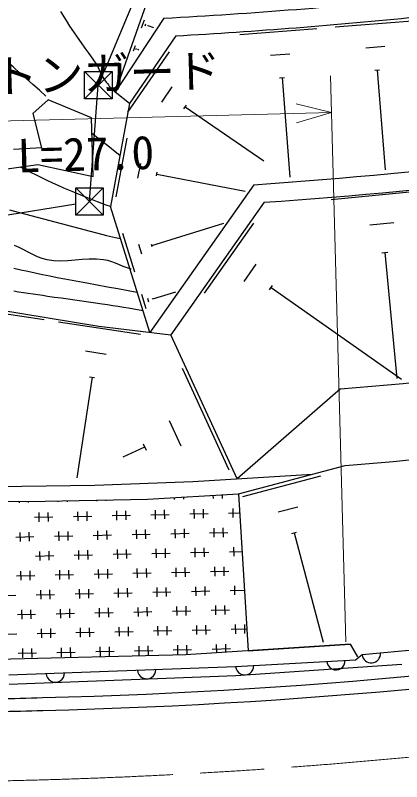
# Model space of a CAD drawing. Units: millimetres, scale not verified. Extents: x 40000 to 680000, y 20000 to 380000.
# Drawn here: x 318994 to 340124, y 248855 to 290807 of the extents above; entities that cross this region are included whole.
import ezdxf
from ezdxf.enums import TextEntityAlignment as Align

# ---------------------------------------------------------------- set-up
doc = ezdxf.new("R2010")
doc.units = ezdxf.units.MM
doc.header["$LTSCALE"] = 1000
doc.linetypes.add('CHAIN', pattern=[18.5, 12, -1.5, 3.5, -1.5])
for name, color, linetype, lineweight in [('M-BGD', 7, 'Continuous', 25), ('M-BMK', 2, 'CHAIN', 13), ('M-BMK-ROW', 30, 'Continuous', 25), ('M-STR-HTXT', 7, 'Continuous', 13)]:
    doc.layers.add(name, color=color, linetype=linetype, lineweight=lineweight)
doc.styles.add('@ＭＳ ゴシック', font='')
doc.styles.add('ＭＳ ゴシック', font='')
doc.styles.get('@ＭＳ ゴシック').set_extended_font_data('@MS Gothic')
doc.styles.get('ＭＳ ゴシック').set_extended_font_data('MS Gothic')

msp = doc.modelspace()

# ---------------------------------------------------------------- linework, layer by layer
at = {"layer": 'M-BGD'}
for p, q in [((326364, 292039), (324455, 286599)), ((327115, 290650), (324455, 286599)), ((325902, 290117), (326058, 290562)), ((326094, 290237), (326133, 290349)), ((336482, 290170), (340690, 290501)), ((326242, 290232), (326252, 290260)), ((326247, 290246), (326548, 290141)), ((331276, 289760), (335485, 290091)), ((327774, 289685), (325244, 285983)), ((325463, 288866), (325565, 289156)), ((338159, 289031), (339211, 289114)), ((325153, 285497), (327422, 288815)), ((325588, 288944), (325613, 289017)), ((325684, 288941), (325691, 288959)), ((325688, 288950), (325752, 288927)), ((332954, 288622), (334006, 288705)), ((338653, 287800), (338916, 287821)), ((338785, 287810), (339214, 282352)), ((333447, 287390), (333711, 287411)), ((333579, 287401), (334009, 281942)), ((325244, 285983), (324455, 286599)), ((326999, 286060), (327567, 286890)), ((320783, 286178), (319944, 285426)), ((323152, 285203), (320783, 286178)), ((325244, 285983), (324195, 280336)), ((328208, 285691), (328350, 285898)), ((328279, 285795), (332586, 282850)), ((319944, 285426), (320425, 283554)), ((323247, 281978), (323152, 285203)), ((324502, 280876), (325119, 284088)), ((320425, 283554), (318887, 283471)), ((315618, 281981), (320225, 282645)), ((320225, 282645), (323247, 281978)), ((325697, 281896), (325851, 282699)), ((326718, 282012), (326757, 282213)), ((326737, 282112), (331565, 281186)), ((332034, 281536), (326350, 273452)), ((336263, 280725), (341526, 281231)), ((326350, 273452), (324195, 280336)), ((332600, 280573), (327495, 273312)), ((326463, 278198), (330406, 279433)), ((329348, 275601), (332034, 279421)), ((338389, 279336), (339704, 279462)), ((325528, 276748), (324868, 278856)), ((325913, 277736), (325748, 278263)), ((326483, 278132), (326442, 278264)), ((339034, 277804), (339363, 277836)), ((339198, 277820), (339861, 270927)), ((331502, 276228), (332173, 277183)), ((326511, 275285), (327766, 275677)), ((332900, 275780), (333068, 276019)), ((332984, 275899), (340106, 270892)), ((314750, 275236), (323555, 273793)), ((326158, 274736), (325908, 275533)), ((326303, 275110), (326241, 275309)), ((326519, 275260), (326504, 275309)), ((315602, 274905), (320573, 274155)), ((321353, 274037), (325842, 273360)), ((323555, 273793), (327495, 273312)), ((331128, 265436), (327495, 273312)), ((322833, 272436), (323955, 272267)), ((328117, 271486), (330678, 265934)), ((323051, 271026), (323331, 270984)), ((323191, 271005), (322359, 265492)), ((336781, 270361), (331128, 265436)), ((327412, 268636), (328052, 267247)), ((325986, 267347), (326146, 267000)), ((326066, 267173), (324866, 266620)), ((331205, 264618), (337038, 266168)), ((328699, 265284), (335251, 265693)), ((331434, 264472), (335694, 265604)), ((323349, 265094), (328699, 265284)), ((315668, 264968), (323349, 265094)), ((307584, 264313), (319688, 264200)), ((319688, 264200), (326214, 264319)), ((326214, 264319), (331205, 264618)), ((327705, 264307), (327703, 264408)), ((328205, 264318), (328202, 264438)), ((329826, 264354), (329822, 264535)), ((330326, 264365), (330321, 264565)), ((331205, 264618), (331720, 256018)), ((331205, 264618), (331720, 256018)), ((319222, 264123), (319220, 264205)), ((319722, 264133), (319720, 264201)), ((321343, 264169), (321341, 264230)), ((321842, 264180), (321841, 264240)), ((323463, 264215), (323462, 264269)), ((323963, 264226), (323962, 264278)), ((333371, 263618), (334436, 263901)), ((320305, 263085), (320294, 263585)), ((320805, 263096), (320794, 263596)), ((322426, 263132), (322415, 263631)), ((322926, 263142), (322915, 263642)), ((324547, 263178), (324536, 263678)), ((325047, 263189), (325036, 263688)), ((326412, 263468), (327412, 263490)), ((326668, 263224), (326657, 263724)), ((327168, 263235), (327157, 263735)), ((328533, 263515), (329533, 263536)), ((328789, 263270), (328778, 263770)), ((329288, 263281), (329278, 263781)), ((330654, 263561), (331268, 263574)), ((330909, 263316), (330899, 263816)), ((320050, 263330), (321050, 263352)), ((322171, 263376), (323170, 263398)), ((324292, 263422), (325291, 263444)), ((325630, 262140), (325620, 262640)), ((326130, 262151), (326119, 262651)), ((327751, 262187), (327740, 262686)), ((328251, 262198), (328240, 262697)), ((329872, 262233), (329861, 262733)), ((330372, 262244), (330361, 262744)), ((319013, 262246), (320012, 262268)), ((319268, 262002), (319257, 262502)), ((319768, 262013), (319757, 262512)), ((321134, 262292), (322133, 262314)), ((321389, 262048), (321378, 262548)), ((321889, 262059), (321878, 262559)), ((323254, 262339), (324254, 262360)), ((323510, 262094), (323499, 262594)), ((324009, 262105), (323999, 262605)), ((325375, 262385), (326375, 262407)), ((327496, 262431), (328496, 262453)), ((329617, 262477), (330616, 262499)), ((334110, 262446), (334376, 262517)), ((334243, 262482), (335836, 256484)), ((320352, 260964), (320341, 261464)), ((320851, 260975), (320840, 261475)), ((322472, 261011), (322461, 261510)), ((322972, 261022), (322961, 261521)), ((324593, 261057), (324582, 261557)), ((325093, 261068), (325082, 261568)), ((326459, 261348), (327458, 261369)), ((326714, 261103), (326703, 261603)), ((327214, 261114), (327203, 261614)), ((328579, 261394), (329579, 261416)), ((328835, 261149), (328824, 261649)), ((329335, 261160), (329324, 261660)), ((330700, 261440), (331395, 261455)), ((330956, 261196), (330945, 261695)), ((320096, 261209), (321096, 261231)), ((322217, 261255), (323217, 261277)), ((324338, 261301), (325337, 261323)), ((326177, 260030), (326166, 260530)), ((327798, 260066), (327787, 260566)), ((328297, 260077), (328286, 260577)), ((329918, 260112), (329907, 260612)), ((330418, 260123), (330407, 260623)), ((319059, 260125), (320059, 260147)), ((319314, 259881), (319303, 260381)), ((319814, 259892), (319803, 260392)), ((321180, 260172), (322179, 260193)), ((321435, 259927), (321424, 260427)), ((321935, 259938), (321924, 260438)), ((323301, 260218), (324300, 260240)), ((323556, 259973), (323545, 260473)), ((324056, 259984), (324045, 260484)), ((325421, 260264), (326421, 260286)), ((325677, 260020), (325666, 260519)), ((327542, 260310), (328542, 260332)), ((329663, 260356), (330663, 260378)), ((320398, 258844), (320387, 259343)), ((320898, 258855), (320887, 259354)), ((322519, 258890), (322508, 259390)), ((323018, 258901), (323007, 259401)), ((324639, 258936), (324629, 259436)), ((325139, 258947), (325128, 259447)), ((326760, 258982), (326749, 259482)), ((327260, 258993), (327249, 259493)), ((328626, 259273), (329625, 259295)), ((328881, 259029), (328870, 259528)), ((329381, 259039), (329370, 259539)), ((330747, 259319), (331522, 259336)), ((331002, 259075), (330991, 259575)), ((318022, 259042), (319021, 259064)), ((320142, 259088), (321142, 259110)), ((322263, 259134), (323263, 259156)), ((324384, 259181), (325384, 259202)), ((326505, 259227), (327504, 259249)), ((327844, 257945), (327833, 258445)), ((328344, 257956), (328333, 258456)), ((329965, 257991), (329954, 258491)), ((330464, 258002), (330453, 258502)), ((319105, 258005), (320105, 258026)), ((319360, 257760), (319350, 258260)), ((319860, 257771), (319849, 258271)), ((321226, 258051), (322226, 258073)), ((321481, 257806), (321470, 258306)), ((321981, 257817), (321970, 258317)), ((323347, 258097), (324346, 258119)), ((323602, 257853), (323591, 258352)), ((324102, 257863), (324091, 258363)), ((325468, 258143), (326467, 258165)), ((325723, 257899), (325712, 258399)), ((326223, 257910), (326212, 258409)), ((327588, 258189), (328588, 258211)), ((329709, 258236), (330709, 258257)), ((337966, 255812), (362580, 258158)), ((320444, 256723), (320433, 257223)), ((320944, 256734), (320933, 257234)), ((322565, 256769), (322554, 257269)), ((323065, 256780), (323054, 257280)), ((324686, 256815), (324675, 257315)), ((325185, 256826), (325175, 257326)), ((326806, 256861), (326796, 257361)), ((327306, 256872), (327295, 257372)), ((328672, 257152), (329672, 257174)), ((328927, 256908), (328916, 257407)), ((329427, 256919), (329416, 257418)), ((330793, 257198), (331649, 257217)), ((331048, 256954), (331037, 257454)), ((331548, 256965), (331537, 257465)), ((318068, 256921), (319067, 256943)), ((320189, 256967), (321188, 256989)), ((322309, 257014), (323309, 257035)), ((324430, 257060), (325430, 257082)), ((326551, 257106), (327551, 257128)), ((337305, 256384), (328320, 255796)), ((328390, 255835), (328379, 256335)), ((330010, 255906), (330000, 256370)), ((330509, 255939), (330500, 256381)), ((331720, 256018), (337305, 256384)), ((337305, 256384), (337705, 255687)), ((319407, 255639), (319396, 256139)), ((319906, 255650), (319896, 256150)), ((321272, 255930), (322272, 255952)), ((321527, 255686), (321517, 256185)), ((322027, 255696), (322016, 256196)), ((323393, 255976), (324393, 255998)), ((323648, 255732), (323637, 256232)), ((324148, 255743), (324137, 256242)), ((325514, 256022), (326513, 256044)), ((325769, 255778), (325758, 256278)), ((326269, 255789), (326258, 256289)), ((327635, 256069), (328634, 256090)), ((327890, 255824), (327879, 256324)), ((329755, 256115), (330755, 256137)), ((328320, 255796), (317421, 255532)), ((319151, 255884), (320151, 255906)), ((331040, 255169), (337593, 255534)), ((337593, 255534), (337966, 255812)), ((318642, 254702), (331040, 255169)), ((318642, 254702), (331040, 255169)), ((331059, 254670), (340141, 255285)), ((318649, 254202), (331059, 254670))]:
    msp.add_line(p, q, dxfattribs=at)
for points in [[(320666, 286383), (320310, 286706), (319950, 287024), (319588, 287340), (319227, 287658), (318870, 287979), (318519, 288307), (318179, 288644), (317851, 288994), (317490, 289399), (317131, 289808), (316779, 290224), (316439, 290648), (316113, 291083)], [(323452, 288108), (323242, 288410), (323030, 288710), (322817, 289009), (322605, 289308), (322394, 289609), (322187, 289912), (321983, 290217), (321785, 290526), (321480, 291018)], [(324713, 283128), (324453, 283331), (324135, 283584), (323817, 283837), (323499, 284088), (323177, 284336)], [(324195, 280336), (323960, 280419), (323494, 280595), (323030, 280777), (322568, 280966), (322108, 281158), (321650, 281353), (321345, 281487), (321043, 281626), (320743, 281769), (320444, 281915), (320146, 282063), (319849, 282212), (319550, 282359), (319251, 282504)], [(318672, 280166), (319154, 280036), (319637, 279907), (320119, 279779), (320602, 279652), (321085, 279525), (321568, 279397), (322050, 279268), (322533, 279138), (323016, 279010), (323500, 278885), (323984, 278763), (324469, 278645), (324744, 278583)], [(318923, 278220), (319181, 278115), (319434, 277992), (319683, 277860), (319933, 277728), (320186, 277606), (320445, 277505), (320713, 277432), (321095, 277382), (321481, 277372), (321869, 277391), (322259, 277424), (322649, 277460), (323038, 277484), (323426, 277485), (323810, 277448), (324030, 277401), (324245, 277332), (324457, 277251), (324667, 277162), (324878, 277075), (325090, 276996), (325306, 276932), (325333, 276927)], [(318915, 276970), (319292, 276882), (319670, 276796), (320073, 276706), (320477, 276621), (320882, 276540), (321287, 276462), (321693, 276386), (322099, 276311), (322505, 276236), (322911, 276161), (323474, 276056), (324037, 275952), (324599, 275849), (325163, 275747), (325660, 275658)], [(325981, 274630), (325767, 274670), (325479, 274722), (325190, 274772), (324901, 274820), (324612, 274867), (324323, 274913), (324033, 274958), (323744, 275002), (323371, 275058), (322998, 275112), (322625, 275164), (322251, 275214), (321878, 275265), (321505, 275317), (321132, 275369), (320759, 275424), (320495, 275463), (320230, 275499), (319965, 275535), (319700, 275572), (319436, 275612), (319173, 275656), (318911, 275707)]]:
    msp.add_lwpolyline(points, dxfattribs=at)
for centre, radius, start, end in [((310831, 589071), 298865, 273.12336, 275.91364), ((310831, 589071), 299865, 273.23914, 275.76131), ((310831, 589071), 308265, 273.94406, 279.53863), ((310831, 589071), 309265, 274.03637, 279.54224), ((310831, 589071), 319765, 274.65481, 279.5928), ((310831, 589071), 323965, 274.64005, 279.5928), ((313258, 548965), 295597, 271.40012, 280.18568), ((313258, 548965), 296297, 271.40042, 280.18598), ((336532, 255475), 500, 183.1882, 3.1882), ((338463, 255859), 500, 185.4453, 5.4453), ((331539, 255197), 500, 183.1882, 3.1882), ((321182, 254798), 500, 182.1591, 2.1591), ((326179, 254986), 500, 182.1591, 2.1591), ((311959, 548833), 295500, 270.71056, 271.65253), ((311959, 548833), 296200, 270.70852, 271.65223)]:
    msp.add_arc(centre, radius, start, end, dxfattribs=at)
msp.add_open_spline([(323452, 288108), (323652, 287656), (323711, 287489), (323966, 287149), (324139, 286919), (324215, 286831), (324455, 286599)], degree=3, knots=[0, 0, 0, 0, 1, 1, 1, 2, 2, 2, 2], dxfattribs=at)
at = {"layer": 'M-BMK'}
msp.add_arc((311959, 548833), 300000, 270.69759, 280.86759, dxfattribs=at)
at = {"layer": 'M-BMK-ROW'}
for p, q in [((325523, 291759), (323845, 287733)), ((322782, 286233), (322782, 287733)), ((322782, 287733), (324282, 287733)), ((324282, 287733), (322782, 286233)), ((324282, 286233), (322782, 287733)), ((324282, 287733), (324282, 286233)), ((323055, 280615), (323532, 286983)), ((324282, 286233), (322782, 286233)), ((322305, 279865), (322305, 281365)), ((322305, 281365), (323805, 281365)), ((323805, 281365), (322305, 279865)), ((323805, 279865), (322305, 281365)), ((323805, 281365), (323805, 279865)), ((317374, 279701), (322305, 280495)), ((323805, 279865), (322305, 279865))]:
    msp.add_line(p, q, dxfattribs=at)
at = {"layer": 'M-STR-HTXT'}
for p, q in [((337064, 256506), (336237, 287495)), ((336290, 285496), (334345, 285962)), ((309300, 284775), (336290, 285496)), ((334373, 284927), (336290, 285496))]:
    msp.add_line(p, q, dxfattribs=at)

# ---------------------------------------------------------------- texts
at = {"layer": 'M-STR-HTXT', "style": 'ＭＳ ゴシック'}
msp.add_text('ストンガード', height=1833, rotation=1.53, dxfattribs=at).set_placement((322768, 286135), align=Align.BOTTOM_CENTER)
at = {"layer": 'M-STR-HTXT', "style": '@ＭＳ ゴシック'}
msp.add_text('L=27.0', height=1833, rotation=1.53, dxfattribs=at).set_placement((322822, 284136), align=Align.TOP_CENTER)

doc.saveas('drawing.dxf')
